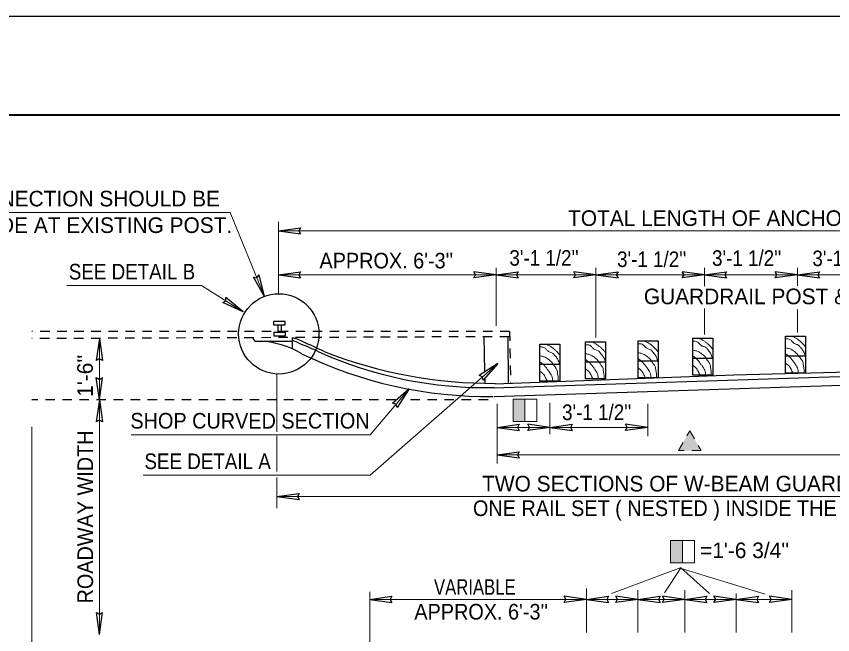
# Model space of a CAD drawing. Extents: x -68 to 845, y -11 to 259.
# Drawn here: x 521.8 to 583.9, y 171.6 to 218.7 of the extents above; entities that cross this region are included whole.
import ezdxf

# ---------------------------------------------------------------- set-up
doc = ezdxf.new("R2010")
doc.units = 0
doc.header["$LTSCALE"] = 0.48
doc.linetypes.add('SHORT_DASHED', pattern=[2.7, 1.5, -1.2])
doc.layers.add('1', color=7, linetype='Continuous', lineweight=13)

msp = doc.modelspace()

# ---------------------------------------------------------------- hatches: boundary and pattern name
at = {"layer": '1'}
for points in [[(559.5538, 187.8279), (560.4467, 187.8279), (560.4467, 189.5346), (559.5538, 189.5346)], [(572.1233, 185.6158), (572.9901, 187.1203), (573.8596, 185.6175)], [(571.5359, 177.0665), (572.4289, 177.0665), (572.4289, 178.7731), (571.5359, 178.7731)]]:
    msp.add_hatch(color=256, dxfattribs=at).paths.add_polyline_path(points)

# ---------------------------------------------------------------- linework, layer by layer
at = {"layer": '1', "lineweight": 40}
msp.add_line((507.0949, 211.1647), (832.0702, 211.1647), dxfattribs=at)
at = {"layer": '1'}
for p, q in [((541.6977, 197.5503), (541.6977, 203.0137)), ((541.6977, 202.3412), (628.448, 202.3412)), ((558.2564, 195.1193), (558.2564, 199.5242)), ((565.8477, 194.2131), (565.8477, 199.5242)), ((574.1085, 198.1218), (574.1085, 199.5242)), ((581.1787, 198.1589), (581.1787, 199.5242)), ((541.6977, 198.9922), (558.2564, 198.9922)), ((574.1085, 194.4397), (574.1085, 196.4162)), ((581.1787, 194.5907), (581.1787, 196.3422)), ((528.0754, 194.1566), (528.0754, 189.4818)), ((541.5859, 191.4011), (541.5859, 187.0393)), ((528.0754, 189.4818), (528.0754, 171.6151)), ((559.5538, 189.5346), (559.5538, 187.8279)), ((560.4448, 189.5346), (560.4448, 187.8279)), ((558.331, 184.6286), (558.331, 189.1684)), ((562.3498, 186.8613), (562.3498, 189.2428)), ((569.7921, 186.7123), (569.7921, 189.1684)), ((522.9471, 169.4787), (522.9471, 187.4167)), ((558.331, 187.3822), (562.3498, 187.3822)), ((569.7921, 187.3822), (562.3498, 187.3822)), ((541.5859, 186.7372), (541.5859, 184.0187)), ((558.331, 185.2984), (588.9186, 185.2984)), ((541.5859, 181.2287), (541.5859, 183.5657)), ((541.5859, 182.1187), (604.7706, 182.1187)), ((571.5359, 178.7731), (571.5359, 177.0665)), ((572.4269, 178.7731), (572.4269, 177.0665)), ((572.3393, 176.7062), (567.0408, 174.7356)), ((572.3107, 176.6957), (571.0693, 174.7794)), ((572.2581, 176.676), (578.7328, 174.6919)), ((572.3107, 176.6957), (574.485, 174.7356)), ((548.6419, 170.2567), (548.6419, 174.8707)), ((565.1242, 171.7828), (565.1242, 175.112)), ((569.0447, 171.7828), (569.0447, 174.9913)), ((572.6032, 171.7828), (572.6032, 174.9913)), ((576.5237, 171.7828), (576.5237, 174.75)), ((580.7457, 171.7828), (580.7457, 174.9913)), ((548.6419, 174.2941), (565.1242, 174.2941)), ((580.7457, 174.2941), (576.5291, 174.2941))]:
    msp.add_line(p, q, dxfattribs=at)
at = {"layer": '1', "lineweight": 25}
for p, q in [((541.6977, 202.3412), (543.3837, 202.5728)), ((541.6977, 202.3412), (543.3837, 202.1095)), ((540.6482, 197.3325), (539.7975, 198.8066)), ((540.6482, 197.3325), (540.2266, 198.9814)), ((541.6977, 198.9922), (543.3837, 199.2238)), ((541.6977, 198.9922), (543.3837, 198.7605)), ((558.2564, 198.9922), (556.5704, 199.2238)), ((558.2564, 198.9922), (556.5704, 198.7605)), ((558.2564, 198.9922), (559.9423, 199.2238)), ((558.2564, 198.9922), (559.9423, 198.7605)), ((565.8477, 198.9922), (564.1617, 199.2238)), ((565.8477, 198.9922), (564.1617, 198.7605)), ((565.8477, 198.9922), (567.5337, 199.2238)), ((565.8477, 198.9922), (567.5337, 198.7605)), ((574.1076, 198.9922), (572.4216, 199.2238)), ((574.1076, 198.9922), (572.4216, 198.7605)), ((574.1092, 198.9922), (575.7953, 199.2238)), ((574.1092, 198.9922), (575.7953, 198.7605)), ((581.1786, 198.9922), (579.4926, 199.2238)), ((581.1786, 198.9922), (579.4926, 198.7605)), ((581.1788, 198.9922), (582.8647, 199.2238)), ((581.1788, 198.9922), (582.8647, 198.7605)), ((539.0042, 196.1722), (537.4588, 196.8846)), ((539.0042, 196.1722), (537.7081, 197.275)), ((541.6458, 195.1908), (541.6458, 194.6027)), ((541.9153, 195.1908), (541.9153, 194.6027)), ((528.0746, 194.1489), (527.843, 192.4629)), ((528.0746, 194.1489), (528.3062, 192.4629)), ((539.9573, 193.9514), (542.7592, 193.9514)), ((542.7592, 193.3465), (542.7592, 194.2131)), ((557.3273, 194.2842), (557.3825, 191.6389)), ((559.1406, 194.2842), (559.1651, 190.8049)), ((565.0701, 191.1479), (565.0701, 193.8922)), ((569.0641, 191.2214), (569.0641, 193.9657)), ((573.2295, 191.4174), (573.2295, 194.1617)), ((580.2862, 191.5889), (580.2862, 194.3332)), ((561.5908, 190.9764), (561.5908, 193.7207)), ((573.2295, 192.6426), (574.7487, 192.6426)), ((580.2862, 192.8141), (581.8054, 192.8141)), ((558.3913, 192.2523), (556.9693, 191.3173)), ((558.3913, 192.2523), (557.2742, 190.9685)), ((561.5908, 192.2016), (563.1099, 192.2016)), ((565.0701, 192.3731), (566.5893, 192.3731)), ((569.0641, 192.4466), (570.5833, 192.4466)), ((528.0754, 189.4818), (527.8438, 191.1678)), ((528.0754, 189.4818), (528.3071, 191.1678)), ((557.3946, 191.056), (557.4008, 190.7558)), ((558.1115, 189.7267), (594.3752, 190.9273)), ((551.6476, 190.3254), (550.3791, 189.1908)), ((551.6476, 190.3254), (550.7322, 188.8908)), ((528.0754, 189.4816), (527.8438, 187.7956)), ((528.0754, 189.4816), (528.3071, 187.7956)), ((558.3311, 187.3822), (560.0171, 187.6138)), ((562.3456, 187.3822), (560.6597, 187.6138)), ((562.3512, 187.3821), (564.0372, 187.6138)), ((569.7921, 187.3822), (568.1061, 187.6138)), ((558.3311, 187.3822), (560.0171, 187.1505)), ((562.3456, 187.3822), (560.6597, 187.1505)), ((562.3512, 187.3821), (564.0372, 187.1504)), ((569.7921, 187.3822), (568.1061, 187.1505)), ((558.3311, 185.2984), (560.0171, 185.5301)), ((558.3311, 185.2984), (560.0171, 185.0667)), ((541.5862, 182.1178), (543.2722, 182.3496)), ((541.5862, 182.1178), (543.2722, 181.8862)), ((548.642, 174.2941), (550.328, 174.5257)), ((565.1239, 174.2941), (563.4379, 174.5257)), ((565.1245, 174.2941), (566.8104, 174.5257)), ((569.0443, 174.2941), (567.3583, 174.5257)), ((569.0448, 174.2941), (570.7307, 174.5257)), ((572.6027, 174.2941), (570.9167, 174.5257)), ((572.6037, 174.2941), (574.2898, 174.5257)), ((576.518, 174.2949), (574.832, 174.5265)), ((576.5293, 174.2933), (578.2153, 174.5248)), ((580.7451, 174.2941), (579.0591, 174.5257)), ((548.642, 174.2941), (550.328, 174.0624)), ((565.1239, 174.2941), (563.4379, 174.0624)), ((565.1245, 174.2941), (566.8104, 174.0624)), ((569.0443, 174.2941), (567.3583, 174.0624)), ((569.0448, 174.2941), (570.7307, 174.0624)), ((572.6027, 174.2941), (570.9167, 174.0624)), ((572.6037, 174.2941), (574.2898, 174.0624)), ((576.518, 174.2949), (574.832, 174.0632)), ((576.5293, 174.2933), (578.2153, 174.0616)), ((580.7451, 174.2941), (579.0591, 174.0624)), ((528.0762, 171.6155), (527.8446, 173.3014)), ((528.0762, 171.6155), (528.3079, 173.3014))]:
    msp.add_line(p, q, dxfattribs=at)
at = {"layer": '1', "linetype": 'SHORT_DASHED', "lineweight": 25}
for p, q in [((559.2876, 194.6762), (522.9471, 194.6762)), ((559.2876, 194.6762), (559.3611, 190.7314)), ((559.2631, 194.2842), (522.9471, 194.1356)), ((550.6112, 189.4818), (522.9471, 189.4818)), ((557.6458, 189.4818), (551.2177, 189.4818))]:
    msp.add_line(p, q, dxfattribs=at)
at = {"layer": '1', "lineweight": 25}
for points in [[(492.096, -1.3193), (492.096, 218.664), (837.0702, 218.664)], [(543.3837, 202.5728), (543.2532, 202.3388), (543.3837, 202.1095)], [(539.7975, 198.8066), (540.0635, 198.774), (540.2266, 198.9814)], [(543.3837, 199.2238), (543.2532, 198.9898), (543.3837, 198.7605)], [(556.5704, 198.7605), (556.7008, 198.9946), (556.5704, 199.2238)], [(559.9423, 199.2238), (559.8119, 198.9898), (559.9423, 198.7605)], [(564.1617, 198.7605), (564.2922, 198.9946), (564.1617, 199.2238)], [(567.5337, 199.2238), (567.4032, 198.9898), (567.5337, 198.7605)], [(572.4216, 198.7605), (572.5521, 198.9946), (572.4216, 199.2238)], [(575.7953, 199.2238), (575.6648, 198.9898), (575.7953, 198.7605)], [(579.4926, 198.7605), (579.6231, 198.9946), (579.4926, 199.2238)], [(582.8647, 199.2238), (582.7343, 198.9898), (582.8647, 198.7605)], [(537.4588, 196.8846), (537.6947, 197.0116), (537.7081, 197.275)], [(565.0701, 193.8922), (566.5893, 193.8922), (566.5893, 191.1479)], [(569.0641, 193.9657), (570.5833, 193.9657), (570.5833, 191.2214)], [(573.2295, 194.1617), (574.7487, 194.1617), (574.7487, 191.4174)], [(580.2862, 194.3332), (581.8054, 194.3332), (581.8054, 191.5889)], [(561.5908, 193.7207), (563.1099, 193.7207), (563.1099, 190.9764)], [(528.3062, 192.4629), (528.0722, 192.5933), (527.843, 192.4629)], [(558.1604, 190.7068), (576.3412, 191.3684), (592.9295, 191.8094), (602.755, 192.079)], [(557.2742, 190.9685), (557.2184, 191.2306), (556.9693, 191.3173)], [(558.0869, 190.3883), (569.6766, 190.7803), (583.5941, 191.2214), (598.1486, 191.6135)], [(527.8438, 191.1678), (528.0778, 191.0374), (528.3071, 191.1678)], [(550.7322, 188.8908), (550.6382, 189.1418), (550.3791, 189.1908)], [(528.3071, 187.7956), (528.073, 187.926), (527.8438, 187.7956)], [(560.0171, 187.6138), (559.8867, 187.3798), (560.0171, 187.1505)], [(560.6597, 187.1505), (560.7901, 187.3846), (560.6597, 187.6138)], [(564.0372, 187.6138), (563.9067, 187.3798), (564.0372, 187.1504)], [(568.1061, 187.1505), (568.2365, 187.3846), (568.1061, 187.6138)], [(560.0171, 185.5301), (559.8867, 185.296), (560.0171, 185.0667)], [(543.2722, 182.3496), (543.1418, 182.1155), (543.2722, 181.8862)], [(550.328, 174.5257), (550.1976, 174.2917), (550.328, 174.0624)], [(563.4379, 174.0624), (563.5683, 174.2965), (563.4379, 174.5257)], [(566.8104, 174.5257), (566.68, 174.2917), (566.8104, 174.0624)], [(567.3583, 174.0624), (567.4888, 174.2965), (567.3583, 174.5257)], [(570.7307, 174.5257), (570.6002, 174.2917), (570.7307, 174.0624)], [(570.9167, 174.0624), (571.0472, 174.2965), (570.9167, 174.5257)], [(574.2898, 174.5257), (574.1593, 174.2917), (574.2898, 174.0624)], [(574.832, 174.0632), (574.9624, 174.2973), (574.832, 174.5265)], [(578.2153, 174.5248), (578.0849, 174.2908), (578.2153, 174.0616)], [(579.0591, 174.0624), (579.1895, 174.2965), (579.0591, 174.5257)], [(527.8446, 173.3014), (528.0786, 173.171), (528.3079, 173.3014)]]:
    msp.add_lwpolyline(points, dxfattribs=at)
at = {"layer": '1'}
for points in [[(540.6475, 197.3319), (538.0368, 203.7402), (517.3136, 203.7403)], [(558.2564, 198.9922), (565.8477, 198.9922), (574.1085, 198.9922), (581.1787, 198.9922), (588.9186, 198.9922), (596.6586, 198.9922), (628.9139, 198.9922)], [(525.6097, 198.1856), (535.8511, 198.1856), (539.004, 196.1712)], [(531.4119, 183.7566), (548.6706, 183.7566), (558.3921, 192.2519)], [(530.5004, 186.8218), (548.6706, 186.8218), (551.6484, 190.3251)], [(565.1242, 174.2941), (569.0447, 174.2941), (572.6032, 174.2941), (576.5182, 174.2941)]]:
    msp.add_lwpolyline(points, dxfattribs=at)
at = {"layer": '1', "lineweight": 25}
for points in [[(541.3272, 195.1908), (542.2093, 195.1908), (542.2093, 195.4358), (541.3272, 195.4358)], [(541.3518, 194.3577), (542.2338, 194.3577), (542.2338, 194.6027), (541.3518, 194.6027)], [(565.0701, 193.8922), (566.5893, 193.8922), (566.5893, 191.0743), (565.0701, 191.0743)], [(569.0641, 193.9657), (570.5833, 193.9657), (570.5833, 191.1479), (569.0641, 191.1479)], [(573.2295, 194.1617), (574.7487, 194.1617), (574.7487, 191.3439), (573.2295, 191.3439)], [(580.2862, 194.3332), (581.8054, 194.3332), (581.8054, 191.5154), (580.2862, 191.5154)], [(561.5908, 193.7207), (563.1099, 193.7207), (563.1099, 190.9029), (561.5908, 190.9029)]]:
    msp.add_lwpolyline(points, close=True, dxfattribs=at)
at = {"layer": '1'}
for points in [[(559.5518, 187.8279), (560.4448, 187.8279), (560.4448, 189.5346), (559.5518, 189.5346)], [(560.4448, 187.8279), (561.3677, 187.8279), (561.3677, 189.5346), (560.4448, 189.5346)], [(571.5339, 177.0665), (572.4269, 177.0665), (572.4269, 178.7731), (571.5339, 178.7731)], [(572.4269, 177.0665), (573.3497, 177.0665), (573.3497, 178.7731), (572.4269, 178.7731)]]:
    msp.add_lwpolyline(points, close=True, dxfattribs=at)
at = {"layer": '1', "linetype": 'SHORT_DASHED'}
for points in [[(559.5538, 187.8279), (560.4467, 187.8279), (560.4467, 189.5346), (559.5538, 189.5346)], [(572.1233, 185.6158), (572.9901, 187.1203), (573.8596, 185.6175)], [(571.5359, 177.0665), (572.4289, 177.0665), (572.4289, 178.7731), (571.5359, 178.7731)]]:
    msp.add_lwpolyline(points, close=True, dxfattribs=at)
at = {"layer": '1', "lineweight": 25}
msp.add_circle((541.7256, 194.495), 3.0553, dxfattribs=at)
for centre, radius, start, end in [((539.994, 194.1695), 0.2211, 171.38928, 260.44952), ((539.8111, 186.7549), 7.2208, 59.42768, 85.29971), ((557.4378, 221.2244), 30.8189, 245.60445, 271.25244), ((557.9724, 225.6947), 34.9642, 248.52837, 270.38842), ((557.7043, 222.4746), 32.7496, 244.21603, 270.58365)]:
    msp.add_arc(centre, radius, start, end, dxfattribs=at)
for points in [[(545.1778, 193.1565), (543.5361, 193.9161), (543.0706, 194.1121), (542.7617, 194.1816)], [(544.7092, 193.1602), (544.0967, 193.4298), (543.4106, 193.7238), (542.7627, 194.0147)]]:
    msp.add_spline(points, degree=3, dxfattribs=at)
at = {"layer": '1'}
for points in [[(566.5648, 193.0836), (566.4178, 193.2552), (566.2463, 193.4267), (566.0747, 193.5737), (565.9032, 193.6962), (565.6827, 193.8187), (565.5358, 193.8922)], [(570.5587, 193.1571), (570.4117, 193.3287), (570.2402, 193.5002), (570.0687, 193.6472), (569.8971, 193.7697), (569.6766, 193.8922), (569.5296, 193.9657)], [(574.7241, 192.5936), (574.6261, 192.9121), (574.4791, 193.1571), (574.3566, 193.3041), (574.1851, 193.4757), (573.9401, 193.5737), (573.744, 193.7207), (573.597, 193.8677), (573.3275, 193.9412), (573.254, 193.9412)], [(574.7241, 193.3532), (574.5771, 193.5246), (574.4056, 193.6962), (574.2341, 193.8432), (574.0626, 193.9657), (573.8421, 194.0882), (573.6951, 194.1617)], [(581.7808, 192.7651), (581.6828, 193.0836), (581.5358, 193.3287), (581.4133, 193.4757), (581.2418, 193.6472), (580.9968, 193.7452), (580.8007, 193.8922), (580.6537, 194.0392), (580.3842, 194.1127), (580.3107, 194.1127)], [(581.7808, 193.5246), (581.6338, 193.6962), (581.4623, 193.8677), (581.2908, 194.0147), (581.1193, 194.1372), (580.8988, 194.2597), (580.7518, 194.3332)], [(563.0855, 192.1525), (562.9874, 192.471), (562.8404, 192.7161), (562.7179, 192.8631), (562.5463, 193.0346), (562.3013, 193.1326), (562.1053, 193.2796), (561.9583, 193.4267), (561.6888, 193.5002), (561.6153, 193.5002)], [(563.0855, 192.9121), (562.9385, 193.0836), (562.7669, 193.2552), (562.5954, 193.4022), (562.4239, 193.5246), (562.2034, 193.6472), (562.0563, 193.7207)], [(566.5648, 192.324), (566.4667, 192.6426), (566.3197, 192.8876), (566.1973, 193.0346), (566.0258, 193.2061), (565.7808, 193.3041), (565.5847, 193.4511), (565.4377, 193.5982), (565.1682, 193.6717), (565.0947, 193.6717)], [(570.5587, 192.3975), (570.4607, 192.7161), (570.3137, 192.9611), (570.1912, 193.1082), (570.0197, 193.2796), (569.7747, 193.3776), (569.5786, 193.5246), (569.4316, 193.6717), (569.1621, 193.7452), (569.0886, 193.7452)], [(574.6261, 191.3684), (574.6261, 191.6135), (574.5771, 191.9075), (574.5282, 192.2016), (574.3811, 192.4221), (574.1606, 192.7406), (573.891, 192.9856), (573.6216, 193.1571), (573.3765, 193.2306), (573.254, 193.2552)], [(574.6261, 191.4174), (574.6261, 191.6135), (574.5771, 191.9075), (574.5282, 192.2016), (574.3811, 192.4221), (574.1606, 192.7406), (573.891, 192.9856), (573.6216, 193.1571), (573.3765, 193.2306), (573.254, 193.2552)], [(581.6828, 191.54), (581.6828, 191.785), (581.6338, 192.079), (581.5848, 192.3731), (581.4378, 192.5936), (581.2173, 192.9121), (580.9477, 193.1571), (580.6782, 193.3287), (580.4332, 193.4022), (580.3107, 193.4267)], [(581.6828, 191.5889), (581.6828, 191.785), (581.6338, 192.079), (581.5848, 192.3731), (581.4378, 192.5936), (581.2173, 192.9121), (580.9477, 193.1571), (580.6782, 193.3287), (580.4332, 193.4022), (580.3107, 193.4267)], [(562.9874, 190.9764), (562.9874, 191.1724), (562.9385, 191.4665), (562.8894, 191.7605), (562.7424, 191.981), (562.5219, 192.2995), (562.2523, 192.5445), (561.9828, 192.7161), (561.7378, 192.7896), (561.6153, 192.8141)], [(566.0258, 191.1479), (566.0258, 191.2704), (565.8787, 191.638), (565.7808, 191.785), (565.6337, 191.981), (565.4867, 192.177), (565.3152, 192.3486), (565.0701, 192.5445)], [(566.4667, 191.1479), (566.4667, 191.3439), (566.4178, 191.638), (566.3688, 191.932), (566.2217, 192.1525), (566.0013, 192.471), (565.7317, 192.7161), (565.4622, 192.8876), (565.2172, 192.9611), (565.0947, 192.9856)], [(570.0197, 191.1724), (570.0197, 191.3439), (569.8727, 191.7115), (569.7747, 191.8585), (569.6277, 192.0545), (569.4806, 192.2505), (569.3091, 192.4221), (569.0641, 192.6181)], [(570.0197, 191.2214), (570.0197, 191.3439), (569.8727, 191.7115), (569.7747, 191.8585), (569.6277, 192.0545), (569.4806, 192.2505), (569.3091, 192.4221), (569.0641, 192.6181)], [(570.4607, 191.1724), (570.4607, 191.4174), (570.4117, 191.7115), (570.3628, 192.0055), (570.2157, 192.226), (569.9952, 192.5445), (569.7256, 192.7896), (569.4561, 192.9611), (569.2111, 193.0346), (569.0886, 193.0591)], [(570.4607, 191.2214), (570.4607, 191.4174), (570.4117, 191.7115), (570.3628, 192.0055), (570.2157, 192.226), (569.9952, 192.5445), (569.7256, 192.7896), (569.4561, 192.9611), (569.2111, 193.0346), (569.0886, 193.0591)], [(574.1851, 191.3684), (574.1851, 191.54), (574.0381, 191.9075), (573.9401, 192.0545), (573.7931, 192.2505), (573.646, 192.4466), (573.4746, 192.6181), (573.2295, 192.8141)], [(574.1851, 191.4174), (574.1851, 191.54), (574.0381, 191.9075), (573.9401, 192.0545), (573.7931, 192.2505), (573.646, 192.4466), (573.4746, 192.6181), (573.2295, 192.8141)], [(581.2418, 191.54), (581.2418, 191.7115), (581.0947, 192.079), (580.9968, 192.226), (580.8497, 192.4221), (580.7028, 192.6181), (580.5312, 192.7896), (580.2862, 192.9856)], [(581.2418, 191.5889), (581.2418, 191.7115), (581.0947, 192.079), (580.9968, 192.226), (580.8497, 192.4221), (580.7028, 192.6181), (580.5312, 192.7896), (580.2862, 192.9856)], [(562.5463, 190.9764), (562.5463, 191.0989), (562.3993, 191.4665), (562.3013, 191.6135), (562.1543, 191.8094), (562.0073, 192.0055), (561.8358, 192.177), (561.5908, 192.3731)], [(573.7686, 191.3684), (573.6705, 191.5644), (573.5235, 191.834), (573.352, 192.0055), (573.254, 192.079)], [(573.744, 191.4174), (573.6705, 191.5644), (573.5235, 191.834), (573.352, 192.0055), (573.254, 192.079)], [(580.8253, 191.54), (580.7273, 191.7359), (580.5802, 192.0055), (580.4087, 192.177), (580.3107, 192.2505)], [(580.8007, 191.5889), (580.7273, 191.7359), (580.5802, 192.0055), (580.4087, 192.177), (580.3107, 192.2505)], [(562.1298, 190.9273), (562.0318, 191.1234), (561.8848, 191.393), (561.7133, 191.5644), (561.6153, 191.638)], [(562.1053, 190.9764), (562.0318, 191.1234), (561.8848, 191.393), (561.7133, 191.5644), (561.6153, 191.638)], [(565.5847, 191.1479), (565.5112, 191.2949), (565.3642, 191.5644), (565.1927, 191.7359), (565.0947, 191.8094)], [(569.6031, 191.1724), (569.5051, 191.3684), (569.3581, 191.638), (569.1866, 191.8094), (569.0886, 191.883)], [(569.5786, 191.2214), (569.5051, 191.3684), (569.3581, 191.638), (569.1866, 191.8094), (569.0886, 191.883)]]:
    msp.add_spline(points, degree=3, dxfattribs=at)

# ---------------------------------------------------------------- texts
for s, p in [('CONNECTION SHOULD BE ', (516.9531, 204.1997)), ("TOTAL LENGTH OF ANCHOR UNIT EQUALS 37'-6''", (563.732, 202.7104)), ('MADE AT EXISTING POST.', (518.0602, 202.1758)), ('GUARDRAIL POST & BLOCK', (569.4951, 196.7541)), ('TWO SECTIONS OF W-BEAM GUARDRAIL', (557.1946, 182.5064)), ("=1'-6 3/4''", (573.7747, 177.4313))]:
    msp.add_text(s, height=1.188, dxfattribs=at).set_placement(p)
for s, width, p in [("APPROX. 6'-3''", 0.95, (544.8193, 199.4789)), ("3'-1 1/2''", 0.9, (559.2695, 199.6873)), ("3'-1 1/2''", 0.9, (567.4604, 199.5839)), ("3'-1 1/2''", 0.9, (574.6855, 199.6717)), ("3'-1 1/2''", 0.9, (582.3194, 199.6521)), ('SEE DETAIL B', 0.9, (525.7492, 198.6368)), ("3'-1 1/2''", 0.9, (563.2755, 187.9356)), ('SHOP CURVED SECTION', 0.95, (530.4361, 187.2911)), ('SEE DETAIL A', 0.9, (531.5025, 184.2067)), ('ONE RAIL SET ( NESTED ) INSIDE THE OTHER', 0.95, (556.4964, 180.6343)), ('VARIABLE', 0.8, (553.5307, 174.6411)), ("APPROX. 6'-3''", 0.95, (552.0362, 172.7593))]:
    msp.add_text(s, height=1.188, dxfattribs=dict(at, width=width)).set_placement(p)
msp.add_text("1'-6''", height=1.188, rotation=90, dxfattribs=at).set_placement((527.5793, 189.7056))
at = {"layer": '1', "width": 0.95}
msp.add_text('ROADWAY WIDTH', height=1.188, rotation=90, dxfattribs=at).set_placement((527.5941, 173.9822))

doc.saveas('drawing.dxf')
